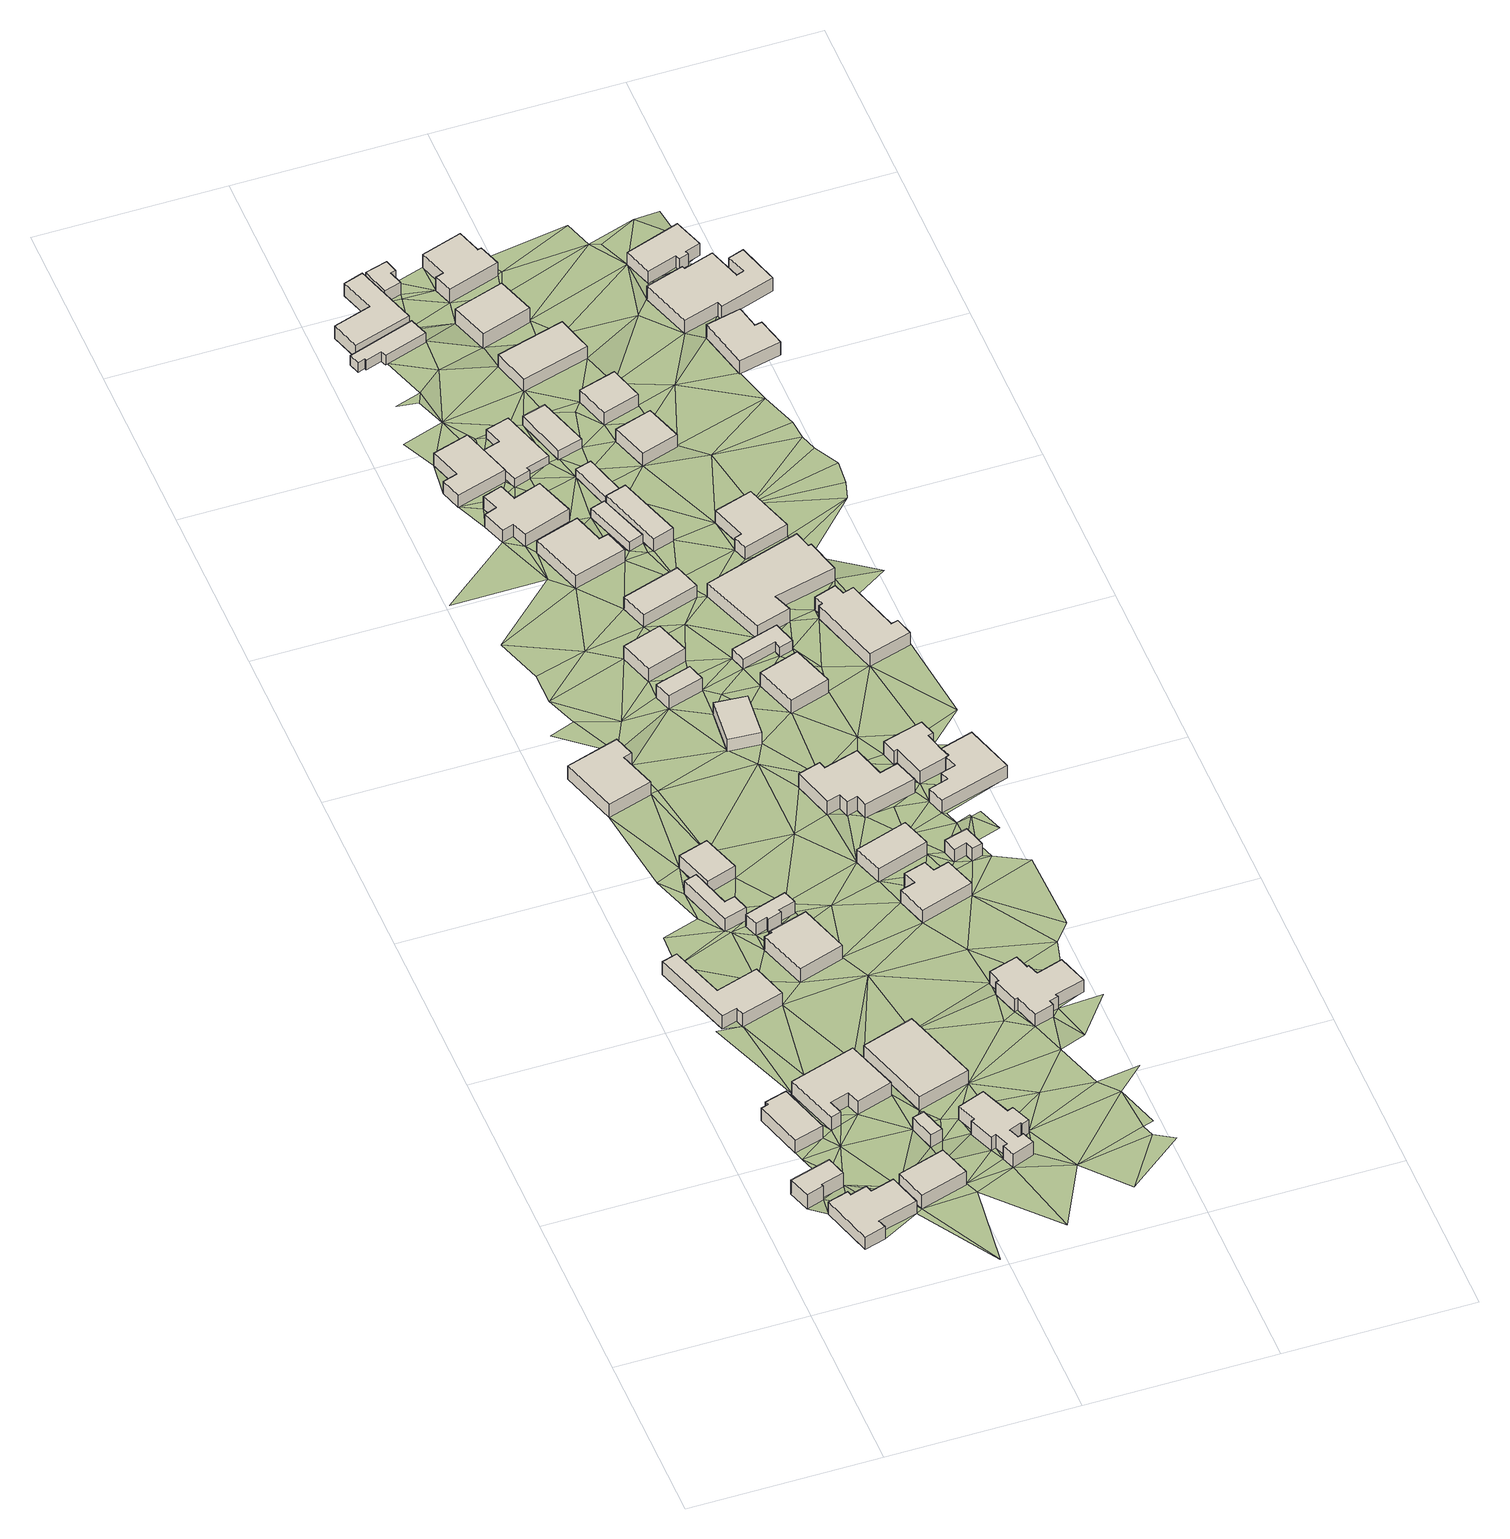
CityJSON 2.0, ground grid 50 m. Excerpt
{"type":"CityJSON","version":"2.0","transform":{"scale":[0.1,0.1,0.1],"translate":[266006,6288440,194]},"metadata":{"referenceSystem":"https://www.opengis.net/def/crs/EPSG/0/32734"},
"CityObjects":{
"building1":{"type":"Building","attributes":{"address":"Khorhamer Street Mamre 7347 Cape Town","building":"yes","building:levels":"1","building_height":4.1,"roof_height":200.43,"ground_height":196.33,"plus_code":"4FRWFFJJ+W8F"},"geometry":[{"type":"Solid","lod":"1","boundaries":[[[[0,1,2,3]],[[1,4,5,2]],[[4,6,7,5]],[[6,8,9,7]],[[8,10,11,9]],[[10,0,3,11]],[[3,2,5,7,9,11]],[[10,8,6,4,1,0]]]]}]},
"building2":{"type":"Building","attributes":{"address":"36 Khorhamer Street Mamre 7347 Cape Town","building":"house","building:levels":"1","building_height":4.1,"roof_height":200.12,"ground_height":196.02,"plus_code":"4FRWFFJJ+V9C"},"geometry":[{"type":"Solid","lod":"1","boundaries":[[[[12,13,14,15]],[[13,16,17,14]],[[16,18,19,17]],[[18,20,21,19]],[[20,22,23,21]],[[22,24,25,23]],[[24,26,27,25]],[[26,28,29,27]],[[28,30,31,29]],[[30,12,15,31]],[[15,14,17,19,21,23,25,27,29,31]],[[30,28,26,24,22,20,18,16,13,12]]]]}]},
"building3":{"type":"Building","attributes":{"address":"7 Dias Street Mamre 7347 Cape Town","building":"house","building:levels":"1","building_height":4.1,"roof_height":200.43,"ground_height":196.33,"plus_code":"4FRWFFJJ+X8W"},"geometry":[{"type":"Solid","lod":"1","boundaries":[[[[32,33,34,35]],[[33,36,37,34]],[[36,38,39,37]],[[38,40,41,39]],[[40,42,43,41]],[[42,32,35,43]],[[35,34,37,39,41,43]],[[42,40,38,36,33,32]]]]}]},
"building4":{"type":"Building","attributes":{"address":"6 Dias Street Mamre 7347 Cape Town","building":"house","building:levels":"1","building_height":4.1,"roof_height":201.08,"ground_height":196.98,"plus_code":"4FRWFFMJ+596"},"geometry":[{"type":"Solid","lod":"1","boundaries":[[[[44,45,46,47]],[[45,48,49,46]],[[48,50,51,49]],[[50,52,53,51]],[[52,54,55,53]],[[54,56,57,55]],[[56,58,59,57]],[[58,44,47,59]],[[47,46,49,51,53,55,57,59]],[[58,56,54,52,50,48,45,44]]]]}]},
"building5":{"type":"Building","attributes":{"address":"34 Khorhamer Street Mamre 7347 Cape Town","building":"house","building:levels":"1","building_height":4.1,"roof_height":200.53,"ground_height":196.43,"plus_code":"4FRWFFJJ+VCW"},"geometry":[{"type":"Solid","lod":"1","boundaries":[[[[60,61,62,63]],[[61,64,65,62]],[[64,66,67,65]],[[66,60,63,67]],[[63,62,65,67]],[[66,64,61,60]]]]}]},
"building6":{"type":"Building","attributes":{"address":"5 Dias Street Mamre 7347 Cape Town","building":"house","building:levels":"1","building_height":4.1,"roof_height":200.68,"ground_height":196.58,"plus_code":"4FRWFFMJ+29H"},"geometry":[{"type":"Solid","lod":"1","boundaries":[[[[68,69,70,71]],[[69,72,73,70]],[[72,74,75,73]],[[74,76,77,75]],[[76,78,79,77]],[[78,80,81,79]],[[80,82,83,81]],[[82,68,71,83]],[[71,70,73,75,77,79,81,83]],[[82,80,78,76,74,72,69,68]]]]}]},
"building7":{"type":"Building","attributes":{"address":"Khorhamer Street Mamre 7347 Cape Town","building":"yes","building:levels":"1","building_height":4.1,"roof_height":200.82,"ground_height":196.72,"plus_code":"4FRWFFJJ+WFR"},"geometry":[{"type":"Solid","lod":"1","boundaries":[[[[84,85,86,87]],[[85,88,89,86]],[[88,90,91,89]],[[90,84,87,91]],[[87,86,89,91]],[[90,88,85,84]]]]}]},
"building8":{"type":"Building","attributes":{"address":"Henning Huizen Street Mamre 7347 Cape Town","building":"yes","building:levels":"1","building_height":4.1,"roof_height":201.11,"ground_height":197.01,"plus_code":"4FRWFFMJ+79C"},"geometry":[{"type":"Solid","lod":"1","boundaries":[[[[92,93,94,95]],[[93,96,97,94]],[[96,98,99,97]],[[98,100,101,99]],[[100,102,103,101]],[[102,92,95,103]],[[95,94,97,99,101,103]],[[102,100,98,96,93,92]]]]}]},
"building9":{"type":"Building","attributes":{"address":"26 Khorhamer Street Mamre 7347 Cape Town","building":"house","building:levels":"1","building_height":4.1,"roof_height":200.73,"ground_height":196.63,"plus_code":"4FRWFFMJ+C8P"},"geometry":[{"type":"Solid","lod":"1","boundaries":[[[[104,105,106,107]],[[105,108,109,106]],[[108,110,111,109]],[[110,112,113,111]],[[112,114,115,113]],[[114,104,107,115]],[[107,106,109,111,113,115]],[[114,112,110,108,105,104]]]]}]},
"building10":{"type":"Building","attributes":{"address":"22 Henning Huizen Street Mamre 7347 Cape Town","building":"house","building:levels":"1","building_height":4.1,"roof_height":200.92,"ground_height":196.82,"plus_code":"4FRWFFMJ+894"},"geometry":[{"type":"Solid","lod":"1","boundaries":[[[[116,117,118,119]],[[117,120,121,118]],[[120,122,123,121]],[[122,116,119,123]],[[119,118,121,123]],[[122,120,117,116]]]]}]},
"building11":{"type":"Building","attributes":{"address":"30 Khorhamer Street Mamre 7347 Cape Town","building":"house","building:levels":"1","building_height":4.1,"roof_height":201.08,"ground_height":196.98,"plus_code":"4FRWFFMJ+2FG"},"geometry":[{"type":"Solid","lod":"1","boundaries":[[[[124,125,126,127]],[[125,128,129,126]],[[128,130,131,129]],[[130,124,127,131]],[[127,126,129,131]],[[130,128,125,124]]]]}]},
"building12":{"type":"Building","attributes":{"address":"28 Khorhamer Street Mamre 7347 Cape Town","building":"house","building:levels":"1","building_height":4.1,"roof_height":201.57,"ground_height":197.47,"plus_code":"4FRWFFMJ+5CP"},"geometry":[{"type":"Solid","lod":"1","boundaries":[[[[132,133,134,135]],[[133,136,137,134]],[[136,138,139,137]],[[138,140,141,139]],[[140,142,143,141]],[[142,132,135,143]],[[135,134,137,139,141,143]],[[142,140,138,136,133,132]]]]}]},
"building13":{"type":"Building","attributes":{"address":"28 Khorhamer Street Mamre 7347 Cape Town","building":"yes","building:levels":"1","building_height":4.1,"roof_height":201.11,"ground_height":197.01,"plus_code":"4FRWFFMJ+6CJ"},"geometry":[{"type":"Solid","lod":"1","boundaries":[[[[144,145,146,147]],[[145,148,149,146]],[[148,150,151,149]],[[150,152,153,151]],[[152,154,155,153]],[[154,156,157,155]],[[156,158,159,157]],[[158,144,147,159]],[[147,146,149,151,153,155,157,159]],[[158,156,154,152,150,148,145,144]]]]}]},
"building14":{"type":"Building","attributes":{"address":"32 Khorhamer Street Mamre 7347 Cape Town","building":"house","building:levels":"1","building_height":4.1,"roof_height":200.82,"ground_height":196.72,"plus_code":"4FRWFFJJ+WGF"},"geometry":[{"type":"Solid","lod":"1","boundaries":[[[[160,161,162,163]],[[161,164,165,162]],[[164,166,167,165]],[[166,168,169,167]],[[168,170,171,169]],[[170,172,173,171]],[[172,174,175,173]],[[174,176,177,175]],[[176,178,179,177]],[[178,180,181,179]],[[180,182,183,181]],[[182,184,185,183]],[[184,186,187,185]],[[186,188,189,187]],[[188,190,191,189]],[[190,192,193,191]],[[192,194,195,193]],[[194,160,163,195]],[[163,162,165,167,169,171,173,175,177,179,181,183,185,187,189,191,193,195]],[[194,192,190,188,186,184,182,180,178,176,174,172,170,168,166,164,161,160]]]]}]},
"building15":{"type":"Building","attributes":{"building":"retail","building:levels":"1","building_height":4.1,"roof_height":200.67,"ground_height":196.57,"plus_code":"4FRWFFMJ+GC9"},"geometry":[{"type":"Solid","lod":"1","boundaries":[[[[196,197,198,199]],[[197,200,201,198]],[[200,202,203,201]],[[202,196,199,203]],[[199,198,201,203]],[[202,200,197,196]]]]}]},
"building16":{"type":"Building","attributes":{"address":"21 Khorhamer Street Mamre 7347 Cape Town","building":"house","building:levels":"1","building_height":4.1,"roof_height":200.49,"ground_height":196.39,"plus_code":"4FRWFFMJ+HC9"},"geometry":[{"type":"Solid","lod":"1","boundaries":[[[[204,205,206,207]],[[205,208,209,206]],[[208,210,211,209]],[[210,204,207,211]],[[207,206,209,211]],[[210,208,205,204]]]]}]},
"building17":{"type":"Building","attributes":{"address":"23 Khorhamer Street Mamre 7347 Cape Town","building":"house","building:levels":"1","building_height":4.1,"roof_height":200.67,"ground_height":196.57,"plus_code":"4FRWFFMJ+FF4"},"geometry":[{"type":"Solid","lod":"1","boundaries":[[[[212,213,214,215]],[[213,216,217,214]],[[216,218,219,217]],[[218,212,215,219]],[[215,214,217,219]],[[218,216,213,212]]]]}]},
"building18":{"type":"Building","attributes":{"address":"13 Khorhamer Street Mamre 7347 Cape Town","building":"house","building:levels":"1","building_height":4.1,"roof_height":199.86,"ground_height":195.76,"plus_code":"4FRWFFMJ+R9M"},"geometry":[{"type":"Solid","lod":"1","boundaries":[[[[220,221,222,223]],[[221,224,225,222]],[[224,226,227,225]],[[226,228,229,227]],[[228,230,231,229]],[[230,220,223,231]],[[223,222,225,227,229,231]],[[230,228,226,224,221,220]]]]}]},
"building19":{"type":"Building","attributes":{"address":"15 Khorhamer Street Mamre 7347 Cape Town","building":"house","building:levels":"1","building_height":4.1,"roof_height":200.07,"ground_height":195.97,"plus_code":"4FRWFFMJ+Q95"},"geometry":[{"type":"Solid","lod":"1","boundaries":[[[[232,233,234,235]],[[233,236,237,234]],[[236,238,239,237]],[[238,240,241,239]],[[240,242,243,241]],[[242,244,245,243]],[[244,246,247,245]],[[246,248,249,247]],[[248,250,251,249]],[[250,232,235,251]],[[235,234,237,239,241,243,245,247,249,251]],[[250,248,246,244,242,240,238,236,233,232]]]]}]},
"building20":{"type":"Building","attributes":{"address":"25 Khorhamer Street Mamre 7347 Cape Town","building":"house","building:levels":"1","building_height":4.1,"roof_height":201.76,"ground_height":197.66,"plus_code":"4FRWFFMJ+7H7"},"geometry":[{"type":"Solid","lod":"1","boundaries":[[[[252,253,254,255]],[[253,256,257,254]],[[256,258,259,257]],[[258,252,255,259]],[[255,254,257,259]],[[258,256,253,252]]]]}]},
"building21":{"type":"Building","attributes":{"address":"27 Khorhamer Street Mamre 7347 Cape Town","building":"house","building:levels":"1","building_height":4.1,"roof_height":201.76,"ground_height":197.66,"plus_code":"4FRWFFMJ+6H4"},"geometry":[{"type":"Solid","lod":"1","boundaries":[[[[260,261,262,263]],[[261,264,265,262]],[[264,266,267,265]],[[266,268,269,267]],[[268,270,271,269]],[[270,272,273,271]],[[272,274,275,273]],[[274,260,263,275]],[[263,262,265,267,269,271,273,275]],[[274,272,270,268,266,264,261,260]]]]}]},
"building22":{"type":"Building","attributes":{"address":"29 Khorhamer Street Mamre 7347 Cape Town","building":"house","building:levels":"1","building_height":4.1,"roof_height":201.36,"ground_height":197.26,"plus_code":"4FRWFFMJ+3J8"},"geometry":[{"type":"Solid","lod":"1","boundaries":[[[[276,277,278,279]],[[277,280,281,278]],[[280,282,283,281]],[[282,284,285,283]],[[284,286,287,285]],[[286,288,289,287]],[[288,290,291,289]],[[290,292,293,291]],[[292,294,295,293]],[[294,296,297,295]],[[296,298,299,297]],[[298,300,301,299]],[[300,302,303,301]],[[302,304,305,303]],[[304,306,307,305]],[[306,276,279,307]],[[279,278,281,283,285,287,289,291,293,295,297,299,301,303,305,307]],[[306,304,302,300,298,296,294,292,290,288,286,284,282,280,277,276]]]]}]},
"building23":{"type":"Building","attributes":{"address":"17 Khorhamer Street Mamre 7347 Cape Town","building":"house","building:levels":"1","building_height":4.1,"roof_height":200.18,"ground_height":196.08,"plus_code":"4FRWFFMJ+MCW"},"geometry":[{"type":"Solid","lod":"1","boundaries":[[[[308,309,310,311]],[[309,312,313,310]],[[312,314,315,313]],[[314,316,317,315]],[[316,318,319,317]],[[318,308,311,319]],[[311,310,313,315,317,319]],[[318,316,314,312,309,308]]]]}]},
"building24":{"type":"Building","attributes":{"address":"24 Khorhamer Street Mamre 7347 Cape Town","building":"house","building:levels":"1","building_height":4.1,"roof_height":201.6,"ground_height":197.5,"plus_code":"4FRWFFMJ+9H2"},"geometry":[{"type":"Solid","lod":"1","boundaries":[[[[320,321,322,323]],[[321,324,325,322]],[[324,326,327,325]],[[326,328,329,327]],[[328,330,331,329]],[[330,332,333,331]],[[332,334,335,333]],[[334,336,337,335]],[[336,338,339,337]],[[338,340,341,339]],[[340,342,343,341]],[[342,320,323,343]],[[323,322,325,327,329,331,333,335,337,339,341,343]],[[342,340,338,336,334,332,330,328,326,324,321,320]]]]}]},
"building25":{"type":"Building","attributes":{"address":"Khorhamer Street Mamre 7347 Cape Town","building":"cabin","building:levels":"1","building_height":2.8,"roof_height":198.04,"ground_height":195.24,"plus_code":"4FRWFFPJ+294"},"geometry":[{"type":"Solid","lod":"1","boundaries":[[[[344,345,346,347]],[[345,348,349,346]],[[348,350,351,349]],[[350,352,353,351]],[[352,354,355,353]],[[354,356,357,355]],[[356,358,359,357]],[[358,344,347,359]],[[347,346,349,351,353,355,357,359]],[[358,356,354,352,350,348,345,344]]]]}]},
"building26":{"type":"Building","attributes":{"address":"19 Khorhamer Street Mamre 7347 Cape Town","building":"house","building:levels":"1","building_height":4.1,"roof_height":200.49,"ground_height":196.39,"plus_code":"4FRWFFMJ+JFG"},"geometry":[{"type":"Solid","lod":"1","boundaries":[[[[360,361,362,363]],[[361,364,365,362]],[[364,366,367,365]],[[366,360,363,367]],[[363,362,365,367]],[[366,364,361,360]]]]}]},
"building27":{"type":"Building","attributes":{"address":"7 Khorhamer Street Mamre 7347 Cape Town","building":"house","building:levels":"1","building_height":4.1,"roof_height":198.89,"ground_height":194.79,"plus_code":"4FRWFFPJ+29J"},"geometry":[{"type":"Solid","lod":"1","boundaries":[[[[368,369,370,371]],[[369,372,373,370]],[[372,374,375,373]],[[374,376,377,375]],[[376,378,379,377]],[[378,368,371,379]],[[371,370,373,375,377,379]],[[378,376,374,372,369,368]]]]}]},
"building28":{"type":"Building","attributes":{"building":"cabin","building:levels":"1","building_height":2.8,"roof_height":198.56,"ground_height":195.76,"plus_code":"4FRWFFMJ+RCF"},"geometry":[{"type":"Solid","lod":"1","boundaries":[[[[380,381,382,383]],[[381,384,385,382]],[[384,386,387,385]],[[386,388,389,387]],[[388,390,391,389]],[[390,392,393,391]],[[392,394,395,393]],[[394,380,383,395]],[[383,382,385,387,389,391,393,395]],[[394,392,390,388,386,384,381,380]]]]}]},
"building29":{"type":"Building","attributes":{"building":"cabin","building:levels":"1","building_height":2.8,"roof_height":199.18,"ground_height":196.38,"plus_code":"4FRWFFMJ+PF8"},"geometry":[{"type":"Solid","lod":"1","boundaries":[[[[396,397,398,399]],[[397,400,401,398]],[[400,402,403,401]],[[402,396,399,403]],[[399,398,401,403]],[[402,400,397,396]]]]}]},
"building30":{"type":"Building","attributes":{"address":"Mamre 7347 Cape Town","building":"yes","building:levels":"1","building_height":4.1,"roof_height":201.76,"ground_height":197.66,"plus_code":"4FRWFFMJ+6JW"},"geometry":[{"type":"Solid","lod":"1","boundaries":[[[[404,405,406,407]],[[405,408,409,406]],[[408,410,411,409]],[[410,412,413,411]],[[412,414,415,413]],[[414,404,407,415]],[[407,406,409,411,413,415]],[[414,412,410,408,405,404]]]]}]},
"building31":{"type":"Building","attributes":{"address":"29 Henning Huizen Street Mamre 7347 Cape Town","building":"house","building:levels":"1","building_height":4.1,"roof_height":201.09,"ground_height":196.99,"plus_code":"4FRWFFMJ+FHJ"},"geometry":[{"type":"Solid","lod":"1","boundaries":[[[[416,417,418,419]],[[417,420,421,418]],[[420,422,423,421]],[[422,416,419,423]],[[419,418,421,423]],[[422,420,417,416]]]]}]},
"building32":{"type":"Building","attributes":{"address":"Mamre 7347 Cape Town","building":"cabin","building:levels":"1","building_height":2.8,"roof_height":199.79,"ground_height":196.99,"plus_code":"4FRWFFMJ+GGQ"},"geometry":[{"type":"Solid","lod":"1","boundaries":[[[[424,425,426,427]],[[425,428,429,426]],[[428,430,431,429]],[[430,432,433,431]],[[432,434,435,433]],[[434,424,427,435]],[[427,426,429,431,433,435]],[[434,432,430,428,425,424]]]]}]},
"building33":{"type":"Building","attributes":{"building":"yes","building:levels":"1","building_height":4.1,"roof_height":198.89,"ground_height":194.79,"plus_code":"4FRWFFPJ+398"},"geometry":[{"type":"Solid","lod":"1","boundaries":[[[[436,437,438,439]],[[437,440,441,438]],[[440,442,443,441]],[[442,444,445,443]],[[444,446,447,445]],[[446,436,439,447]],[[439,438,441,443,445,447]],[[446,444,442,440,437,436]]]]}]},
"building34":{"type":"Building","attributes":{"building":"cabin","building:levels":"1","building_height":2.8,"roof_height":198.99,"ground_height":196.19,"plus_code":"4FRWFFMJ+QFG"},"geometry":[{"type":"Solid","lod":"1","boundaries":[[[[448,449,450,451]],[[449,452,453,450]],[[452,454,455,453]],[[454,448,451,455]],[[451,450,453,455]],[[454,452,449,448]]]]}]},
"building35":{"type":"Building","attributes":{"address":"Groenkloof Street Mamre 7347 Cape Town","building":"house","building:levels":"1","building_height":4.1,"roof_height":200.48,"ground_height":196.38,"plus_code":"4FRWFFMJ+PG6"},"geometry":[{"type":"Solid","lod":"1","boundaries":[[[[456,457,458,459]],[[457,460,461,458]],[[460,462,463,461]],[[462,456,459,463]],[[459,458,461,463]],[[462,460,457,456]]]]}]},
"building36":{"type":"Building","attributes":{"building":"cabin","building:levels":"1","building_height":2.8,"roof_height":198.76,"ground_height":195.96,"plus_code":"4FRWFFMJ+RFV"},"geometry":[{"type":"Solid","lod":"1","boundaries":[[[[464,465,466,467]],[[465,468,469,466]],[[468,470,471,469]],[[470,464,467,471]],[[467,466,469,471]],[[470,468,465,464]]]]}]},
"building37":{"type":"Building","attributes":{"address":"26 Henning Huizen Street Mamre 7347 Cape Town","building":"house","building:levels":"1","building_height":4.1,"roof_height":201.6,"ground_height":197.5,"plus_code":"4FRWFFMJ+9J9"},"geometry":[{"type":"Solid","lod":"1","boundaries":[[[[472,473,474,475]],[[473,476,477,474]],[[476,478,479,477]],[[478,480,481,479]],[[480,482,483,481]],[[482,484,485,483]],[[484,486,487,485]],[[486,488,489,487]],[[488,490,491,489]],[[490,472,475,491]],[[475,474,477,479,481,483,485,487,489,491]],[[490,488,486,484,482,480,478,476,473,472]]]]}]},
"building38":{"type":"Building","attributes":{"address":"Henning Huizen Street Mamre 7347 Cape Town","building":"yes","building:levels":"1","building_height":4.1,"roof_height":201.83,"ground_height":197.73,"plus_code":"4FRWFFMJ+8MP"},"geometry":[{"type":"Solid","lod":"1","boundaries":[[[[492,493,494,495]],[[493,496,497,494]],[[496,498,499,497]],[[498,500,501,499]],[[500,502,503,501]],[[502,504,505,503]],[[504,506,507,505]],[[506,508,509,507]],[[508,510,511,509]],[[510,492,495,511]],[[495,494,497,499,501,503,505,507,509,511]],[[510,508,506,504,502,500,498,496,493,492]]]]}]},
"building39":{"type":"Building","attributes":{"address":"20 Groenkloof Street Mamre 7347 Cape Town","building":"house","building:levels":"1","building_height":4.1,"roof_height":200.89,"ground_height":196.79,"plus_code":"4FRWFFMJ+JH5"},"geometry":[{"type":"Solid","lod":"1","boundaries":[[[[512,513,514,515]],[[513,516,517,514]],[[516,518,519,517]],[[518,520,521,519]],[[520,522,523,521]],[[522,524,525,523]],[[524,526,527,525]],[[526,512,515,527]],[[515,514,517,519,521,523,525,527]],[[526,524,522,520,518,516,513,512]]]]}]},
"building40":{"type":"Building","attributes":{"address":"8 Groenkloof Street Mamre 7347 Cape Town","building":"house","building:levels":"1","building_height":4.1,"roof_height":199.69,"ground_height":195.59,"plus_code":"4FRWFFMJ+XFV"},"geometry":[{"type":"Solid","lod":"1","boundaries":[[[[528,529,530,531]],[[529,532,533,530]],[[532,534,535,533]],[[534,528,531,535]],[[531,530,533,535]],[[534,532,529,528]]]]}]},
"building41":{"type":"Building","attributes":{"address":"10 Groenkloof Street Mamre 7347 Cape Town","building":"house","building:levels":"1","building_height":4.1,"roof_height":199.69,"ground_height":195.59,"plus_code":"4FRWFFMJ+WFQ"},"geometry":[{"type":"Solid","lod":"1","boundaries":[[[[536,537,538,539]],[[537,540,541,538]],[[540,542,543,541]],[[542,536,539,543]],[[539,538,541,543]],[[542,540,537,536]]]]}]},
"building42":{"type":"Building","attributes":{"address":"6 Groenkloof Street Mamre 7347 Cape Town","building":"house","building:levels":"1","building_height":4.1,"roof_height":199.29,"ground_height":195.19,"plus_code":"4FRWFFPJ+3F3"},"geometry":[{"type":"Solid","lod":"1","boundaries":[[[[544,545,546,547]],[[545,548,549,546]],[[548,550,551,549]],[[550,552,553,551]],[[552,554,555,553]],[[554,556,557,555]],[[556,558,559,557]],[[558,544,547,559]],[[547,546,549,551,553,555,557,559]],[[558,556,554,552,550,548,545,544]]]]}]},
"building43":{"type":"Building","attributes":{"address":"14 Groenkloof Street Mamre 7347 Cape Town","building":"house","building:levels":"1","building_height":4.1,"roof_height":200.29,"ground_height":196.19,"plus_code":"4FRWFFMJ+RH2"},"geometry":[{"type":"Solid","lod":"1","boundaries":[[[[560,561,562,563]],[[561,564,565,562]],[[564,566,567,565]],[[566,560,563,567]],[[563,562,565,567]],[[566,564,561,560]]]]}]},
"building44":{"type":"Building","attributes":{"address":"12 Groenkloof Street Mamre 7347 Cape Town","building":"house","building:levels":"1","building_height":4.1,"roof_height":200.06,"ground_height":195.96,"plus_code":"4FRWFFMJ+VG8"},"geometry":[{"type":"Solid","lod":"1","boundaries":[[[[568,569,570,571]],[[569,572,573,570]],[[572,574,575,573]],[[574,568,571,575]],[[571,570,573,575]],[[574,572,569,568]]]]}]},
"building45":{"type":"Building","attributes":{"address":"18 Groenkloof Street Mamre 7347 Cape Town","building":"house","building:levels":"1","building_height":4.1,"roof_height":200.89,"ground_height":196.79,"plus_code":"4FRWFFMJ+MJC"},"geometry":[{"type":"Solid","lod":"1","boundaries":[[[[576,577,578,579]],[[577,580,581,578]],[[580,582,583,581]],[[582,584,585,583]],[[584,586,587,585]],[[586,576,579,587]],[[579,578,581,583,585,587]],[[586,584,582,580,577,576]]]]}]},
"building46":{"type":"Building","attributes":{"address":"22 Groenkloof Street Mamre 7347 Cape Town","building":"house","building:levels":"1","building_height":4.1,"roof_height":201.09,"ground_height":196.99,"plus_code":"4FRWFFMJ+GMJ"},"geometry":[{"type":"Solid","lod":"1","boundaries":[[[[588,589,590,591]],[[589,592,593,590]],[[592,594,595,593]],[[594,596,597,595]],[[596,598,599,597]],[[598,600,601,599]],[[600,602,603,601]],[[602,604,605,603]],[[604,606,607,605]],[[606,588,591,607]],[[591,590,593,595,597,599,601,603,605,607]],[[606,604,602,600,598,596,594,592,589,588]]]]}]},
"building47":{"type":"Building","attributes":{"address":"11 Groenkloof Street Mamre 7347 Cape Town","building":"house","building:levels":"1","building_height":4.1,"roof_height":200.93,"ground_height":196.83,"plus_code":"4FRWFFMJ+VMH"},"geometry":[{"type":"Solid","lod":"1","boundaries":[[[[608,609,610,611]],[[609,612,613,610]],[[612,614,615,613]],[[614,616,617,615]],[[616,618,619,617]],[[618,608,611,619]],[[611,610,613,615,617,619]],[[618,616,614,612,609,608]]]]}]},
"building48":{"type":"Building","attributes":{"address":"7 Groenkloof Street Mamre 7347 Cape Town","building":"house","building:levels":"1","building_height":4.1,"roof_height":199.81,"ground_height":195.71,"plus_code":"4FRWFFPJ+2M3"},"geometry":[{"type":"Solid","lod":"1","boundaries":[[[[620,621,622,623]],[[621,624,625,622]],[[624,626,627,625]],[[626,628,629,627]],[[628,630,631,629]],[[630,632,633,631]],[[632,634,635,633]],[[634,620,623,635]],[[623,622,625,627,629,631,633,635]],[[634,632,630,628,626,624,621,620]]]]}]},
"building49":{"type":"Building","attributes":{"address":"9 Groenkloof Street Mamre 7347 Cape Town","building":"house","building:levels":"1","building_height":4.1,"roof_height":200.6,"ground_height":196.5,"plus_code":"4FRWFFMJ+WMX"},"geometry":[{"type":"Solid","lod":"1","boundaries":[[[[636,637,638,639]],[[637,640,641,638]],[[640,642,643,641]],[[642,644,645,643]],[[644,646,647,645]],[[646,648,649,647]],[[648,650,651,649]],[[650,652,653,651]],[[652,654,655,653]],[[654,656,657,655]],[[656,658,659,657]],[[658,636,639,659]],[[639,638,641,643,645,647,649,651,653,655,657,659]],[[658,656,654,652,650,648,646,644,642,640,637,636]]]]}]},
"terrain1":{"type":"TINRelief","geometry":[{"type":"CompositeSurface","lod":"1","boundaries":[[[660,4,22]],[[660,22,20]],[[661,662,663]],[[664,660,665]],[[665,660,20]],[[662,666,663]],[[16,20,18]],[[16,665,20]],[[667,668,666]],[[28,26,30]],[[662,669,666]],[[669,662,665]],[[667,666,669]],[[665,16,12]],[[12,16,13]],[[670,671,33]],[[665,61,669]],[[12,61,665]],[[667,72,670]],[[72,667,669]],[[670,72,671]],[[672,671,673]],[[669,74,72]],[[12,30,64]],[[61,12,64]],[[673,674,48]],[[64,30,675]],[[673,671,676]],[[80,74,669]],[[76,74,80]],[[61,85,669]],[[76,80,78]],[[677,44,678]],[[669,85,80]],[[671,679,676]],[[64,675,680]],[[673,676,681]],[[44,682,683]],[[61,684,88]],[[64,680,685]],[[85,61,88]],[[686,44,677]],[[681,676,679]],[[80,85,687]],[[683,682,688]],[[44,686,682]],[[90,88,684]],[[688,93,689]],[[142,677,681]],[[687,85,128]],[[84,128,85]],[[682,93,688]],[[684,685,168]],[[679,687,690]],[[685,680,176]],[[686,677,140]],[[689,93,117]],[[687,128,690]],[[691,90,684]],[[689,117,114]],[[84,90,692]],[[142,140,677]],[[128,84,692]],[[682,686,693]],[[93,92,117]],[[691,684,168]],[[140,148,686]],[[90,694,692]],[[174,168,685]],[[176,680,695]],[[145,686,148]],[[120,92,696]],[[685,176,174]],[[92,120,117]],[[686,145,693]],[[681,679,697]],[[694,90,691]],[[120,696,698]],[[148,140,136]],[[140,138,136]],[[697,679,690]],[[142,681,697]],[[117,699,114]],[[148,136,152]],[[130,128,692]],[[691,700,694]],[[150,148,152]],[[170,168,174]],[[698,122,120]],[[174,172,170]],[[152,136,154]],[[130,692,694]],[[701,693,145]],[[693,701,698]],[[116,699,117]],[[702,154,136]],[[703,697,690]],[[695,704,176]],[[701,122,698]],[[110,705,706]],[[130,694,707]],[[708,709,710]],[[697,711,142]],[[712,156,154]],[[116,713,699]],[[714,708,710]],[[176,704,715]],[[699,716,717]],[[714,718,708]],[[699,713,716]],[[712,154,702]],[[719,710,715]],[[719,714,710]],[[707,720,721]],[[722,705,723]],[[110,723,705]],[[719,715,704]],[[116,122,724]],[[725,130,707]],[[702,726,712]],[[702,711,726]],[[701,712,726]],[[727,722,728]],[[707,721,725]],[[729,727,728]],[[724,122,701]],[[719,725,721]],[[197,110,716]],[[703,130,730]],[[116,731,713]],[[713,732,716]],[[204,722,723]],[[110,197,723]],[[703,733,697]],[[711,697,274]],[[722,204,728]],[[701,726,256]],[[726,711,734]],[[704,735,719]],[[736,130,725]],[[724,731,116]],[[737,725,719]],[[738,729,728]],[[732,197,716]],[[244,739,740]],[[741,704,742]],[[701,256,724]],[[703,730,290]],[[296,730,130]],[[196,723,197]],[[713,731,732]],[[723,196,743]],[[729,738,740]],[[733,703,290]],[[723,743,204]],[[734,711,274]],[[736,296,130]],[[274,697,744]],[[733,744,697]],[[704,741,745]],[[737,719,735]],[[256,726,746]],[[734,746,726]],[[735,704,745]],[[737,736,725]],[[242,238,747]],[[360,728,204]],[[748,741,742]],[[224,749,220]],[[197,732,218]],[[290,730,292]],[[244,740,750]],[[296,292,730]],[[724,256,751]],[[743,196,752]],[[238,242,240]],[[246,244,750]],[[731,724,330]],[[366,738,728]],[[740,753,750]],[[290,288,733]],[[724,751,330]],[[292,296,294]],[[747,238,236]],[[738,753,740]],[[197,218,754]],[[734,755,746]],[[732,731,756]],[[360,366,728]],[[220,757,758]],[[759,755,734]],[[736,298,296]],[[745,760,735]],[[743,752,761]],[[762,751,256]],[[360,204,763]],[[764,747,236]],[[765,744,733]],[[746,755,766]],[[330,328,731]],[[754,218,767]],[[298,736,768]],[[753,250,750]],[[756,731,328]],[[256,769,762]],[[770,274,744]],[[735,771,737]],[[762,772,751]],[[220,230,757]],[[216,767,218]],[[298,773,300]],[[774,236,233]],[[768,773,298]],[[256,775,769]],[[776,746,766]],[[738,366,777]],[[774,764,236]],[[778,779,780]],[[765,282,280]],[[754,428,752]],[[762,769,781]],[[250,753,318]],[[360,763,782]],[[774,233,232]],[[764,394,230]],[[752,428,761]],[[754,767,430]],[[766,783,784]],[[394,764,774]],[[761,782,763]],[[780,779,757]],[[785,757,230]],[[785,230,394]],[[786,756,328]],[[756,786,216]],[[765,787,744]],[[788,773,789]],[[765,280,790]],[[791,766,784]],[[784,783,791]],[[216,417,767]],[[280,277,790]],[[773,768,792]],[[785,394,390]],[[776,766,791]],[[232,793,774]],[[744,787,770]],[[328,794,795]],[[430,428,754]],[[782,761,428]],[[390,394,392]],[[780,757,796]],[[797,769,775]],[[767,417,430]],[[796,798,780]],[[799,318,800]],[[388,757,785]],[[361,360,782]],[[786,417,216]],[[801,798,802]],[[364,777,366]],[[250,318,397]],[[776,405,775]],[[776,791,408]],[[765,790,787]],[[318,799,397]],[[388,785,390]],[[405,776,408]],[[412,791,770]],[[448,232,250]],[[793,803,804]],[[777,805,799]],[[806,786,328]],[[769,797,807]],[[448,793,232]],[[808,358,809]],[[791,412,408]],[[795,806,328]],[[805,397,799]],[[796,802,798]],[[250,397,448]],[[775,504,797]],[[428,810,782]],[[777,811,805]],[[812,775,405]],[[430,417,813]],[[803,793,448]],[[408,412,410]],[[757,537,796]],[[777,364,811]],[[412,770,814]],[[361,782,513]],[[815,757,388]],[[816,770,787]],[[817,805,811]],[[504,775,506]],[[795,818,486]],[[397,396,449]],[[810,513,782]],[[812,506,775]],[[397,449,448]],[[504,807,797]],[[803,464,388]],[[809,436,819]],[[820,811,364]],[[404,812,405]],[[811,820,817]],[[396,817,456]],[[821,803,448]],[[364,361,513]],[[396,456,449]],[[818,822,486]],[[430,813,823]],[[464,803,821]],[[806,795,484]],[[456,817,820]],[[786,806,824]],[[825,813,417]],[[486,484,795]],[[814,826,412]],[[757,815,537]],[[827,810,428]],[[828,436,809]],[[770,829,814]],[[770,816,829]],[[826,830,404]],[[452,449,456]],[[802,796,831]],[[364,832,820]],[[822,807,833]],[[821,448,454]],[[830,826,814]],[[833,807,504]],[[464,815,388]],[[488,486,822]],[[506,812,834]],[[809,358,529]],[[437,436,828]],[[802,529,358]],[[488,822,833]],[[452,456,462]],[[830,835,404]],[[835,812,404]],[[836,833,504]],[[454,837,821]],[[831,796,537]],[[825,838,813]],[[440,437,442]],[[558,828,809]],[[452,839,454]],[[364,513,584]],[[840,815,464]],[[839,452,462]],[[812,835,841]],[[504,842,836]],[[802,831,529]],[[806,484,843]],[[825,824,844]],[[830,845,835]],[[825,844,838]],[[437,828,556]],[[558,809,529]],[[584,832,364]],[[810,827,846]],[[442,437,556]],[[836,847,833]],[[806,848,824]],[[838,846,827]],[[834,849,506]],[[835,845,850]],[[454,839,564]],[[839,462,564]],[[454,561,837]],[[558,556,828]],[[840,837,851]],[[462,832,580]],[[852,847,836]],[[848,844,824]],[[815,840,569]],[[442,556,552]],[[513,586,584]],[[806,843,848]],[[594,838,844]],[[564,561,454]],[[846,838,594]],[[840,851,569]],[[851,837,572]],[[853,831,537]],[[462,580,564]],[[854,855,856]],[[572,837,561]],[[580,832,584]],[[554,552,556]],[[857,846,589]],[[858,558,529]],[[594,844,848]],[[586,513,859]],[[851,572,569]],[[860,855,854]],[[594,589,846]],[[584,582,580]],[[569,542,815]],[[831,853,861]],[[843,855,862]],[[853,537,536]],[[589,594,592]],[[572,561,863]],[[848,843,862]],[[864,857,589]],[[858,865,558]],[[866,564,580]],[[863,867,572]],[[542,569,568]],[[853,536,861]],[[866,868,564]],[[576,586,859]],[[589,588,864]],[[862,869,848]],[[866,580,577]],[[870,865,858]],[[606,871,588]],[[865,870,872]],[[871,864,588]],[[859,873,874]],[[871,875,876]],[[863,868,877]],[[877,867,863]],[[877,568,867]],[[878,858,861]],[[864,871,879]],[[879,874,864]],[[542,568,880]],[[880,536,542]],[[858,878,870]],[[536,620,861]],[[576,881,577]],[[870,882,872]],[[576,859,881]],[[881,859,874]],[[866,883,868]],[[577,884,866]],[[877,644,568]],[[883,877,868]],[[880,568,644]],[[880,620,536]],[[577,881,885]],[[620,878,861]],[[878,882,870]],[[577,886,884]],[[887,577,885]],[[577,887,886]],[[884,888,866]],[[883,866,888]],[[616,644,877]],[[889,877,883]],[[877,889,616]],[[642,880,644]],[[880,642,620]],[[878,620,890]],[[891,620,642]],[[616,892,644]],[[642,893,891]],[[878,890,894]],[[620,894,890]],[[892,616,895]],[[896,891,893]],[[616,897,895]],[[891,896,898]],[[899,894,620]],[[900,893,901]],[[900,896,893]],[[900,901,902]],[[903,900,904]],[[899,905,894]]]}]}
},
"vertices":[
[200,420,17],[91,387,17],[91,387,64],[200,420,64],[110,328,17],[110,328,64],[156,342,17],[156,342,64],[154,348,17],[154,348,64],[216,367,17],[216,367,64],
[321,310,20],[258,291,20],[258,291,61],[321,310,61],[253,310,20],[253,310,61],[208,296,20],[208,296,61],[205,308,20],[205,308,61],[150,292,20],[150,292,61],[192,151,20],[192,151,61],[248,168,20],[248,168,61],[241,191,20],[241,191,61],[347,222,20],[347,222,61],
[182,669,22],[124,652,22],[124,652,64],[182,669,64],[127,642,22],[127,642,64],[107,636,22],[107,636,64],[146,508,22],[146,508,64],[224,531,22],[224,531,64],
[94,1180,28],[53,1167,28],[53,1167,71],[94,1180,71],[124,948,28],[124,948,71],[165,961,28],[165,961,71],[172,938,28],[172,938,71],[284,972,28],[284,972,71],[254,1068,28],[254,1068,71],[142,1033,28],[142,1033,71],
[463,357,20],[338,318,20],[338,318,65],[463,357,65],[364,232,20],[364,232,65],[490,271,20],[490,271,65],
[379,747,23],[205,692,23],[205,692,67],[379,747,67],[251,548,23],[251,548,67],[279,557,23],[279,557,67],[267,594,23],[267,594,67],[317,610,23],[317,610,67],[328,576,23],[328,576,67],[424,607,23],[424,607,67],
[463,489,27],[432,480,27],[432,480,68],[463,489,68],[452,410,27],[452,410,68],[484,420,27],[484,420,68],
[228,1412,28],[194,1401,28],[194,1401,71],[228,1412,71],[240,1250,28],[240,1250,71],[301,1268,28],[301,1268,71],[288,1312,28],[288,1312,71],[260,1304,28],[260,1304,71],
[234,1741,23],[202,1840,23],[202,1840,67],[234,1741,67],[225,1847,23],[225,1847,67],[208,1902,23],[208,1902,67],[68,1859,23],[68,1859,67],[116,1704,23],[116,1704,67],
[291,1511,28],[212,1486,28],[212,1486,69],[291,1511,69],[246,1382,28],[246,1382,69],[325,1408,28],[325,1408,69],
[542,786,27],[404,742,27],[404,742,71],[542,786,71],[469,535,27],[469,535,71],[608,579,27],[608,579,71],
[470,1067,30],[427,1202,30],[427,1202,76],[470,1067,76],[325,1170,30],[325,1170,76],[327,1164,30],[327,1164,76],[307,1158,30],[307,1158,76],[349,1028,30],[349,1028,76],
[404,1283,30],[293,1247,30],[293,1247,71],[404,1283,71],[305,1210,30],[305,1210,71],[335,1220,30],[335,1220,71],[337,1213,30],[337,1213,71],[374,1225,30],[374,1225,71],[371,1234,30],[371,1234,71],[416,1248,30],[416,1248,71],
[618,504,24],[547,477,24],[547,477,68],[618,504,68],[567,425,24],[567,425,68],[557,421,24],[557,421,68],[583,354,24],[583,354,68],[596,359,24],[596,359,68],[611,321,24],[611,321,68],[600,317,24],[600,317,68],[613,283,24],[613,283,68],[672,306,24],[672,306,68],[659,340,24],[659,340,68],[644,334,24],[644,334,68],[633,362,24],[633,362,68],[665,375,24],[665,375,68],[667,370,24],[667,370,68],[687,378,24],[687,378,68],[666,430,24],[666,430,68],[650,424,24],[650,424,68],
[358,2041,23],[372,1995,23],[372,1995,67],[358,2041,67],[467,2024,23],[467,2024,67],[453,2070,23],[453,2070,67],
[330,2189,21],[360,2097,21],[360,2097,65],[330,2189,65],[464,2131,21],[464,2131,65],[433,2223,21],[433,2223,65],
[453,1812,26],[537,1805,26],[537,1805,67],[453,1812,67],[548,1931,26],[548,1931,67],[464,1938,26],[464,1938,67],
[131,2951,18],[158,2867,18],[158,2867,59],[131,2951,59],[120,2855,18],[120,2855,59],[137,2799,18],[137,2799,59],[271,2840,18],[271,2840,59],[227,2981,18],[227,2981,59],
[331,2769,20],[258,2743,20],[258,2743,61],[331,2769,61],[242,2791,20],[242,2791,61],[191,2773,20],[191,2773,61],[207,2728,20],[207,2728,61],[173,2716,20],[173,2716,61],[195,2652,20],[195,2652,61],[226,2662,20],[226,2662,61],[240,2621,20],[240,2621,61],[367,2664,20],[367,2664,61],
[775,1319,34],[749,1398,34],[749,1398,78],[775,1319,78],[611,1353,34],[611,1353,78],[637,1274,34],[637,1274,78],
[828,1154,36],[800,1239,36],[800,1239,78],[828,1154,78],[758,1226,36],[758,1226,78],[747,1257,36],[747,1257,78],[689,1239,36],[689,1239,78],[701,1202,36],[701,1202,78],[662,1190,36],[662,1190,78],[688,1109,36],[688,1109,78],
[941,846,33],[871,824,33],[871,824,74],[941,846,74],[861,854,33],[861,854,74],[856,852,33],[856,852,74],[844,891,33],[844,891,74],[767,867,33],[767,867,74],[778,832,33],[778,832,74],[769,829,33],[769,829,74],[791,759,33],[791,759,74],[800,762,33],[800,762,74],[820,696,33],[820,696,74],[871,712,33],[871,712,74],[867,727,33],[867,727,74],[891,734,33],[891,734,74],[888,741,33],[888,741,74],[967,765,33],[967,765,74],
[259,2592,20],[305,2449,20],[305,2449,62],[259,2592,62],[444,2493,20],[444,2493,62],[425,2554,20],[425,2554,62],[400,2547,20],[400,2547,62],[374,2629,20],[374,2629,62],
[800,1590,30],[751,1575,30],[751,1575,76],[800,1590,76],[725,1663,30],[725,1663,76],[634,1636,30],[634,1636,76],[628,1656,30],[628,1656,76],[569,1638,30],[569,1638,76],[601,1528,30],[601,1528,76],[636,1538,30],[636,1538,76],[644,1510,30],[644,1510,76],[673,1519,30],[673,1519,76],[682,1488,30],[682,1488,76],[820,1527,30],[820,1527,76],
[64,3341,8],[73,3312,8],[73,3312,40],[64,3341,40],[92,3318,8],[92,3318,40],[94,3313,8],[94,3313,40],[137,3327,8],[137,3327,40],[142,3312,8],[142,3312,40],[257,3351,8],[257,3351,40],[240,3400,8],[240,3400,40],
[410,2270,24],[562,2319,24],[562,2319,65],[410,2270,65],[539,2390,24],[539,2390,65],[387,2342,24],[387,2342,65],
[182,3580,7],[130,3563,7],[130,3563,49],[182,3580,49],[160,3470,7],[160,3470,49],[60,3438,7],[60,3438,49],[85,3360,7],[85,3360,49],[237,3408,7],[237,3408,49],
[285,2816,18],[329,2830,18],[329,2830,46],[285,2816,46],[325,2842,18],[325,2842,46],[388,2861,18],[388,2861,46],[341,3013,18],[341,3013,46],[279,2994,18],[279,2994,46],[294,2946,18],[294,2946,46],[248,2932,18],[248,2932,46],
[458,2670,22],[419,2657,22],[419,2657,52],[458,2670,52],[465,2520,22],[465,2520,52],[504,2533,22],[504,2533,52],
[879,1328,37],[816,1310,37],[816,1310,78],[879,1328,78],[826,1272,37],[826,1272,78],[861,1283,37],[861,1283,78],[868,1261,37],[868,1261,78],[896,1269,37],[896,1269,78],
[707,2025,26],[601,1990,26],[601,1990,71],[707,2025,71],[638,1878,26],[638,1878,71],[744,1913,26],[744,1913,71],
[714,2076,26],[696,2137,26],[696,2137,58],[714,2076,58],[570,2098,26],[570,2098,58],[583,2057,26],[583,2057,58],[674,2085,26],[674,2085,58],[678,2064,26],[678,2064,58],
[211,3507,8],[256,3520,8],[256,3520,49],[211,3507,49],[245,3557,8],[245,3557,49],[259,3561,8],[259,3561,49],[249,3597,8],[249,3597,49],[190,3580,8],[190,3580,49],
[432,2795,22],[465,2681,22],[465,2681,50],[432,2795,50],[507,2693,22],[507,2693,50],[474,2807,22],[474,2807,50],
[464,2673,22],[520,2499,22],[520,2499,65],[464,2673,65],[575,2517,22],[575,2517,65],[518,2690,22],[518,2690,65],
[375,3004,18],[414,2867,18],[414,2867,48],[375,3004,48],[480,2885,18],[480,2885,48],[437,3022,18],[437,3022,48],
[914,1569,33],[923,1572,33],[923,1572,76],[914,1569,76],[914,1599,33],[914,1599,76],[900,1652,33],[900,1652,76],[914,1656,33],[914,1656,76],[901,1700,33],[901,1700,76],[794,1669,33],[794,1669,76],[805,1630,33],[805,1630,76],[815,1633,33],[815,1633,76],[840,1547,33],[840,1547,76],
[914,1599,35],[923,1572,35],[923,1572,78],[914,1599,78],[914,1569,35],[914,1569,78],[925,1535,35],[925,1535,78],[886,1523,35],[886,1523,78],[893,1499,35],[893,1499,78],[841,1483,35],[841,1483,78],[855,1437,35],[855,1437,78],[1041,1493,35],[1041,1493,78],[1000,1625,35],[1000,1625,78],
[842,2395,24],[586,2313,24],[586,2313,69],[842,2395,69],[648,2140,24],[648,2140,69],[740,2167,24],[740,2167,69],[722,2216,24],[722,2216,69],[886,2257,24],[886,2257,69],[862,2351,24],[862,2351,69],[854,2349,24],[854,2349,69],
[477,3429,8],[344,3386,8],[344,3386,57],[477,3429,57],[378,3284,8],[378,3284,57],[511,3327,8],[511,3327,57],
[567,3259,16],[388,3208,16],[388,3208,57],[567,3259,57],[416,3110,16],[416,3110,57],[595,3161,16],[595,3161,57],
[493,3499,8],[473,3559,8],[473,3559,53],[493,3499,53],[464,3556,8],[464,3556,53],[443,3621,8],[443,3621,53],[336,3586,8],[336,3586,53],[360,3511,8],[360,3511,53],[339,3504,8],[339,3504,53],[356,3454,8],[356,3454,53],
[659,2905,22],[561,2874,22],[561,2874,63],[659,2905,63],[593,2776,22],[593,2776,63],[691,2807,22],[691,2807,63],
[625,3057,20],[527,3028,20],[527,3028,61],[625,3057,61],[555,2936,20],[555,2936,61],[652,2966,20],[652,2966,61],
[831,2432,28],[788,2565,28],[788,2565,69],[831,2432,69],[687,2533,28],[687,2533,69],[718,2439,28],[718,2439,69],[699,2433,28],[699,2433,69],[712,2394,28],[712,2394,69],
[867,2200,28],[809,2181,28],[809,2181,71],[867,2200,71],[818,2154,28],[818,2154,71],[808,2151,28],[808,2151,71],[865,1959,28],[865,1959,71],[980,1993,28],[980,1993,71],[966,2041,28],[966,2041,71],[948,2036,28],[948,2036,71],[905,2180,28],[905,2180,71],[876,2171,28],[876,2171,71],
[1025,3007,24],[1006,3084,24],[1006,3084,69],[1025,3007,69],[987,3080,24],[987,3080,69],[973,3143,24],[973,3143,69],[880,3121,24],[880,3121,69],[913,2981,24],[913,2981,69],
[790,3421,17],[816,3345,17],[816,3345,58],[790,3421,58],[894,3371,17],[894,3371,58],[898,3358,17],[898,3358,58],[925,3367,17],[925,3367,58],[922,3376,17],[922,3376,58],[962,3390,17],[962,3390,58],[935,3470,17],[935,3470,58],
[976,3343,21],[897,3317,21],[897,3317,66],[976,3343,66],[894,3325,21],[894,3325,66],[793,3292,21],[793,3292,66],[838,3155,21],[838,3155,66],[931,3183,21],[931,3183,66],[936,3168,21],[936,3168,66],[1082,3216,21],[1082,3216,66],[1048,3328,21],[1048,3328,66],[1007,3314,21],[1007,3314,66],[1025,3261,21],[1025,3261,66],[1005,3254,21],[1005,3254,66],
[156,342,20],[91,387,20],[200,420,23],[173,420,23],[154,348,20],[216,367,23],[154,480,23],[224,531,23],[146,508,23],[253,490,23],[182,669,26],[205,692,26],[108,945,28],[172,938,30],[165,961,30],[480,10,21],[253,740,26],[254,1068,30],[142,1033,30],[379,747,26],[505,235,24],[284,972,30],[240,1250,30],[98,1279,28],[463,357,24],[490,271,24],[253,1240,30],[424,607,27],[194,1310,30],[146,1457,28],[404,742,30],[557,421,27],[505,490,27],[301,1268,30],[547,477,27],[666,58,25],[260,1304,30],[505,990,35],[288,1312,30],[234,1741,26],[567,425,27],[404,1283,34],[427,1202,34],[542,786,30],[756,235,28],[147,2032,23],[81,2009,20],[618,504,27],[633,362,30],[644,334,28],[659,340,28],[470,1067,35],[416,1248,34],[253,1745,26],[667,370,30],[672,306,28],[225,1847,26],[202,1840,26],[665,375,30],[687,378,30],[650,424,30],[666,430,30],[117,2119,20],[253,1995,23],[505,1495,32],[756,490,30],[505,1240,34],[117,2207,19],[253,2245,21],[75,2334,19],[756,740,33],[505,1745,30],[453,1812,30],[767,867,36],[662,1190,37],[936,424,33],[851,607,30],[893,474,33],[305,2449,21],[6,2500,19],[253,2500,21],[957,266,31],[858,120,28],[360,2097,23],[756,990,36],[946,299,31],[637,1274,37],[137,2799,20],[1007,235,31],[158,2867,20],[240,2621,21],[601,1528,32],[453,2070,26],[259,2592,21],[467,2024,26],[689,1239,37],[537,1805,30],[199,3077,18],[89,3044,15],[701,1202,37],[974,308,31],[464,2131,24],[644,1510,35],[433,2223,24],[271,2840,20],[844,891,36],[747,1257,37],[505,1995,26],[920,629,34],[682,1488,35],[828,1154,37],[1007,490,33],[636,1538,35],[891,734,34],[285,2816,20],[749,1398,35],[775,1319,37],[444,2493,24],[117,3171,11],[172,3163,12],[186,3193,12],[673,1519,35],[505,2245,24],[758,1226,37],[756,1240,37],[253,3000,18],[638,1878,30],[964,938,38],[888,741,34],[967,765,34],[941,846,34],[800,1239,37],[1007,740,34],[329,2830,20],[634,1636,33],[725,1663,33],[253,3250,12],[756,1495,35],[146,3313,12],[425,2554,24],[400,2547,24],[142,3312,12],[257,3351,12],[388,2861,22],[325,2842,20],[465,2520,24],[756,1745,33],[820,1527,35],[85,3360,11],[237,3408,8],[648,2140,28],[505,2500,24],[878,1394,35],[678,2064,30],[916,1259,38],[416,3110,20],[1007,990,38],[504,2533,24],[751,1575,35],[182,3580,8],[520,2499,24],[414,2867,22],[800,1590,35],[674,2085,30],[744,1913,30],[707,2025,30],[896,1269,38],[696,2137,28],[253,3505,8],[1001,1214,38],[897,1318,38],[378,3284,12],[575,2517,24],[840,1547,35],[866,1431,35],[917,1401,37],[886,1523,37],[480,2885,20],[714,2076,30],[505,2750,22],[437,3022,20],[915,1406,37],[893,1499,37],[901,1700,36],[756,1995,30],[966,1340,38],[740,2167,28],[914,1569,37],[865,1959,30],[1041,1493,37],[943,1409,37],[505,3000,20],[925,1535,37],[505,3250,16],[914,1599,37],[914,1656,36],[900,1652,36],[722,2216,28],[477,3429,12],[842,2395,28],[1000,1625,36],[511,3327,16],[1007,1745,36],[659,2905,24],[886,2257,32],[493,3499,12],[756,2750,26],[652,2966,24],[691,2807,26],[980,1993,33],[505,3505,12],[905,2180,32],[473,3559,12],[854,2349,28],[862,2351,28],[948,2036,33],[966,2041,33],[756,3000,24],[728,3515,17],[1007,2245,31],[756,3250,21],[1007,2500,32],[703,3591,17],[940,2881,28],[978,2729,30],[1021,2549,32],[991,2684,30],[1027,2617,32],[973,2781,30],[913,2981,28],[756,3505,17],[816,3345,21],[931,3183,25],[894,3325,25],[857,3557,17],[936,3168,25],[898,3358,25],[973,3143,25],[894,3371,25],[935,3470,20],[925,3367,25],[897,3317,25],[976,3343,25],[922,3376,25],[962,3390,20],[922,3558,20]
]}
